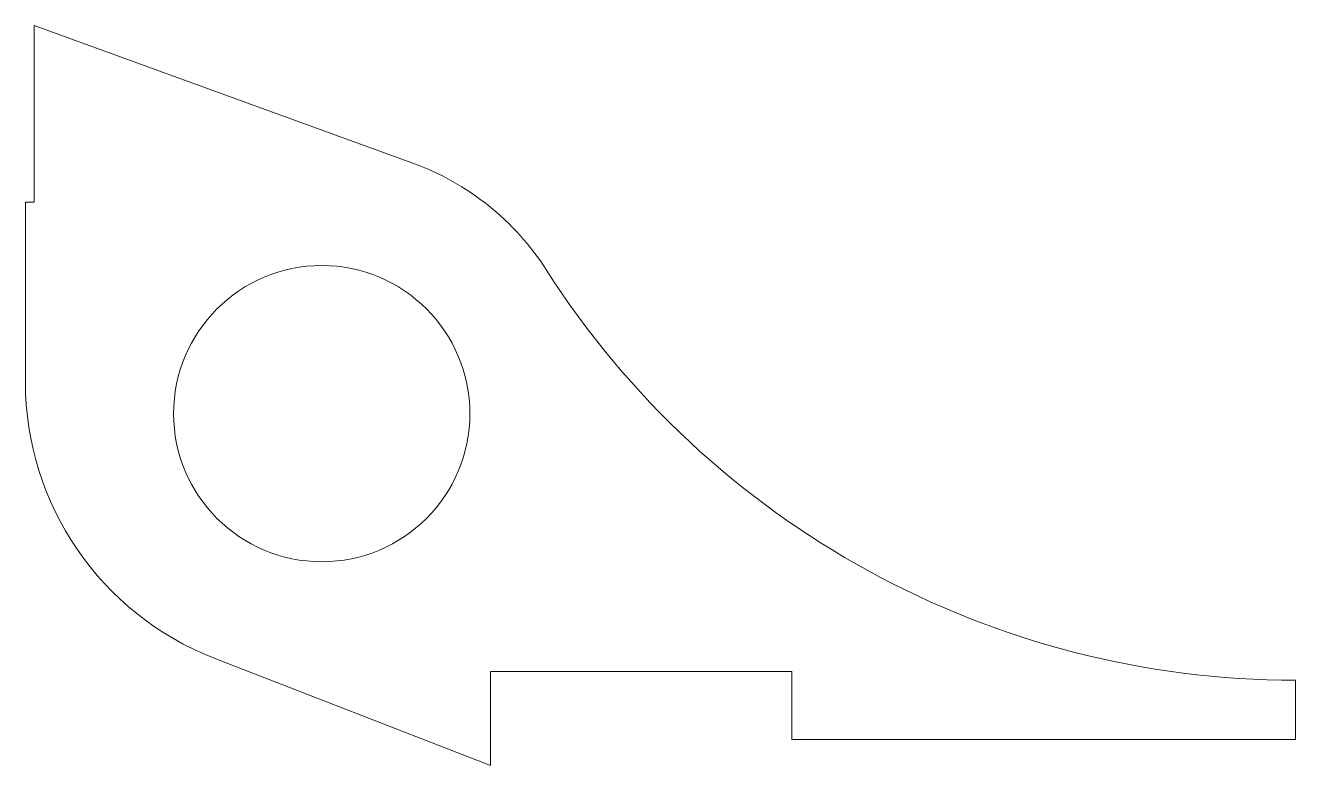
# Model space of a CAD drawing. Header units: millimetres. Extents: x 6.2 to 49.1, y 3.1 to 28.1.
import ezdxf

# ---------------------------------------------------------------- set-up
doc = ezdxf.new("R2010")
doc.units = ezdxf.units.MM

msp = doc.modelspace()

# ---------------------------------------------------------------- linework, layer by layer
at = {"color": 7, "linetype": 'Continuous', "lineweight": 15}
for p, q in [((6.525, 22.117), (6.525, 28.084)), ((19.303, 23.434), (6.525, 28.084)), ((6.225, 22.117), (6.225, 16.041)), ((6.525, 22.117), (6.225, 22.117)), ((12.599, 6.721), (21.925, 3.093)), ((32.088, 6.276), (21.925, 6.276)), ((21.925, 6.276), (21.925, 3.093)), ((32.088, 6.276), (32.088, 3.976)), ((49.088, 5.976), (49.088, 3.976)), ((49.088, 3.976), (32.088, 3.976))]:
    msp.add_line(p, q, dxfattribs=at)
msp.add_circle((16.225, 14.976), 5, dxfattribs=at)
for centre, radius, start, end in [((16.225, 14.976), 9, 32.579, 70), ((49.088, 35.976), 30, 212.579, 270), ((16.225, 16.041), 10, 180, 248.7429)]:
    msp.add_arc(centre, radius, start, end, dxfattribs=at)

doc.saveas('drawing.dxf')
